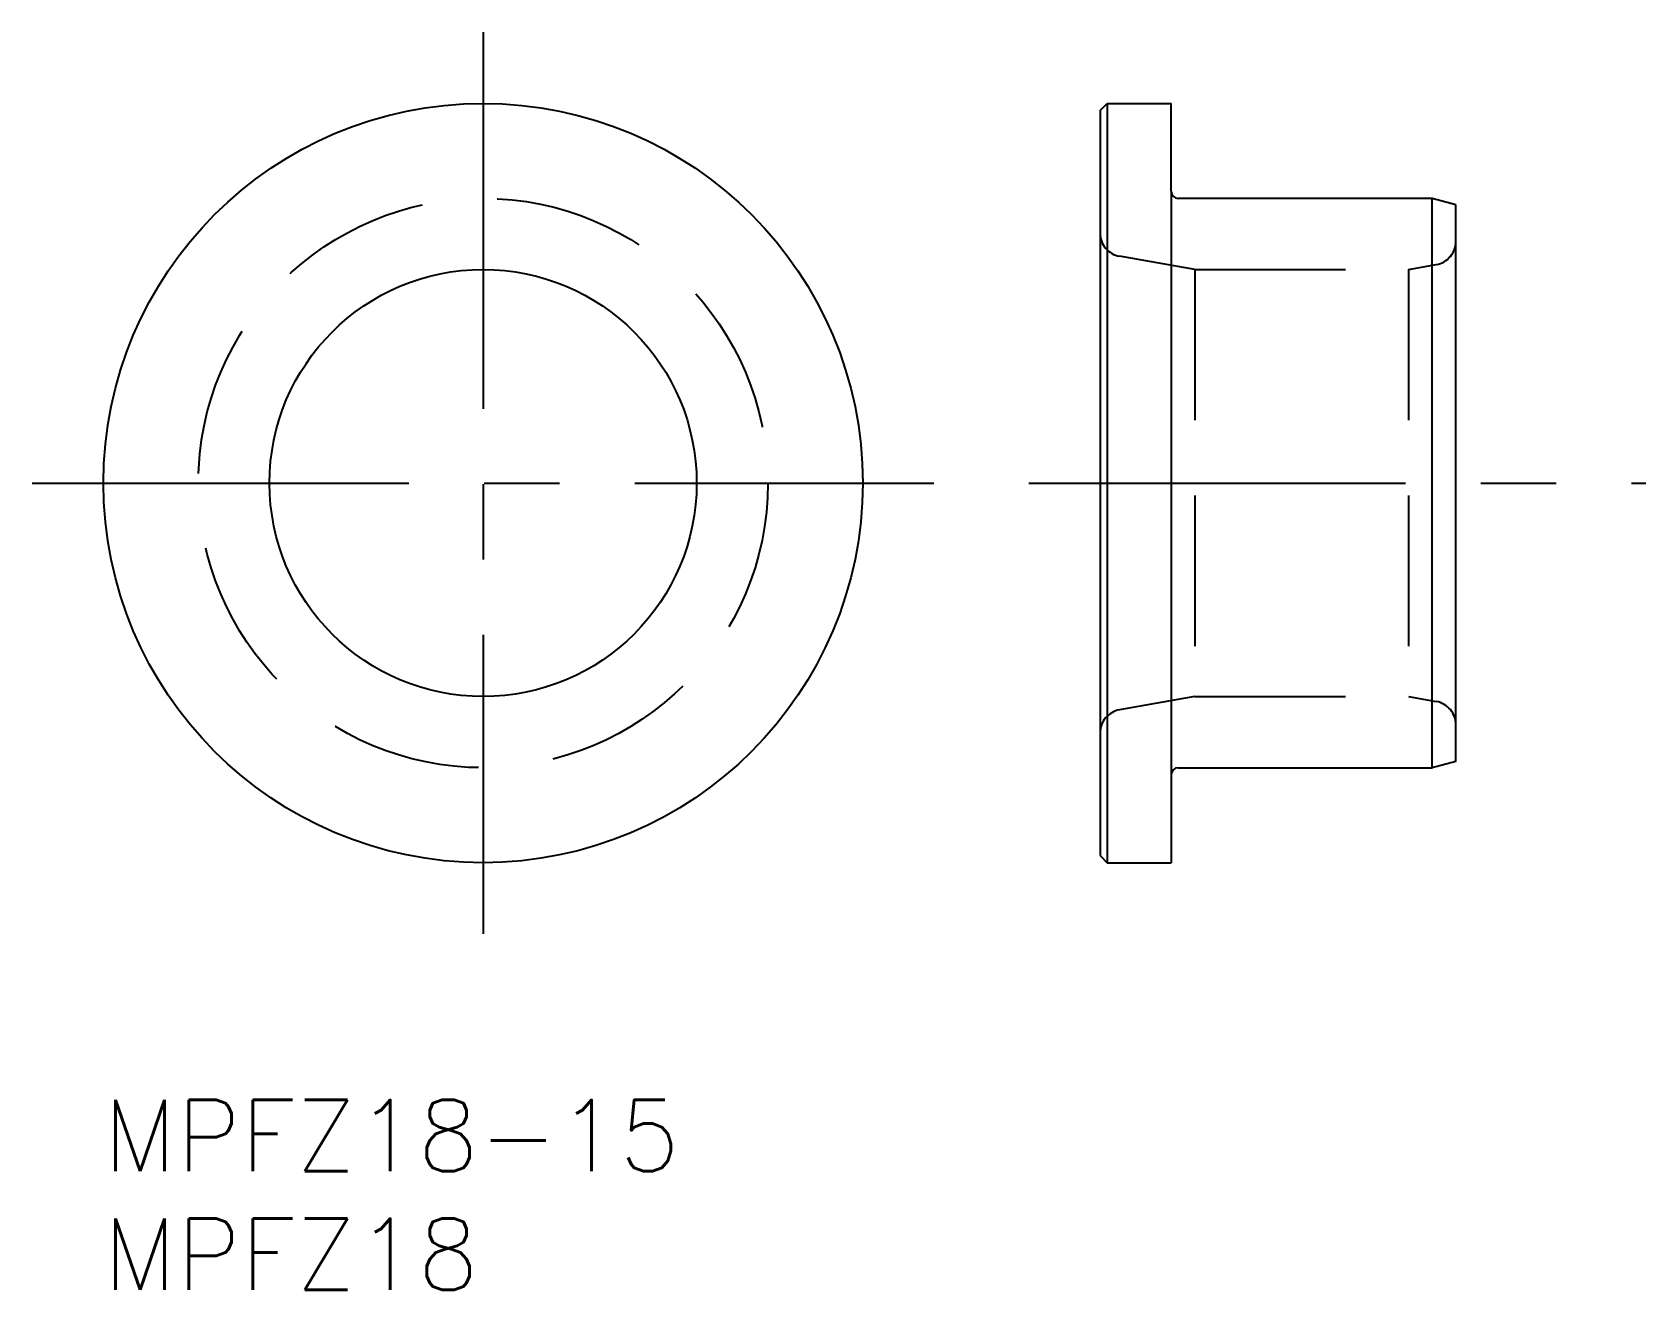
# Model space of a CAD drawing. Extents: x -3 to 65, y -8 to 45.
import ezdxf

# ---------------------------------------------------------------- set-up
doc = ezdxf.new("R2010")
doc.units = 0
doc.header["$LTSCALE"] = 0.5
doc.linetypes.add('CENTER', pattern=[50.8, 31.75, -6.35, 6.35, -6.35])
doc.linetypes.add('DASHED', pattern=[19.05, 12.7, -6.35])
for name, color, linetype in [('MSM_CENTER', 1, 'CENTER'), ('MSM_CONTINUOUS', 7, 'CONTINUOUS'), ('MSM_DASHED', 4, 'DASHED'), ('MSM_PART_NUMBER', 7, 'CONTINUOUS')]:
    doc.layers.add(name, color=color, linetype=linetype)
doc.styles.get("Standard").update_dxf_attribs({"font": 'txt.shx', "height": 3, "bigfont": 'bigfont.shx'})

# ---------------------------------------------------------------- blocks, each defined once
blk = doc.blocks.new('*U23')
at = {"layer": 'MSM_PART_NUMBER'}
blk.add_text('MPFZ18-15', height=3, dxfattribs=at).set_placement((0, -3))
blk = doc.blocks.new('*U24')
at = {"layer": 'MSM_PART_NUMBER'}
blk.add_text('MPFZ18', height=3, dxfattribs=at).set_placement((0, -8))

msp = doc.modelspace()

# ---------------------------------------------------------------- linework, layer by layer
at = {"layer": 'MSM_CENTER'}
for p, q in [((16, 45), (16, 7)), ((-3, 26), (35, 26)), ((39, 26), (65, 26))]:
    msp.add_line(p, q, dxfattribs=at)
at = {"layer": 'MSM_CONTINUOUS'}
for p, q in [((42, 41.7), (42.3, 42)), ((42, 41.7), (42, 10.3)), ((42.3, 42), (42.3, 10)), ((42.3, 42), (45, 42)), ((45, 38.3), (45, 42)), ((45, 38.3), (45, 13.7)), ((56, 38), (45.3, 38)), ((57, 37.732), (56, 38)), ((56, 14), (56, 38)), ((57, 14.268), (57, 37.732)), ((45, 13.7), (45, 10)), ((45.3, 14), (56, 14)), ((57, 14.268), (56, 14)), ((42, 10.3), (42.3, 10)), ((42.3, 10), (45, 10))]:
    msp.add_line(p, q, dxfattribs=at)
for radius in [16, 9]:
    msp.add_circle((16, 26), radius, dxfattribs=at)
for centre, start, end in [((45.3, 38.3), 180, 270), ((45.3, 13.7), 90, 180)]:
    msp.add_arc(centre, 0.3, start, end, dxfattribs=at)
at = {"layer": 'MSM_DASHED'}
for p, q in [((46, 35), (42.826, 35.56)), ((46, 35), (55, 35)), ((46, 35), (46, 17)), ((55, 35), (56.174, 35.207)), ((55, 35), (55, 17)), ((46, 17), (42.826, 16.44)), ((46, 17), (55, 17)), ((55, 17), (56.174, 16.793))]:
    msp.add_line(p, q, dxfattribs=at)
msp.add_circle((16, 26), 12, dxfattribs=at)
for centre, start, end in [((43, 36.544), 180, 260), ((56, 36.192), 280, 0), ((43, 15.456), 100, 180), ((56, 15.808), 0, 80)]:
    msp.add_arc(centre, 1, start, end, dxfattribs=at)

# ---------------------------------------------------------------- block references
at = {"layer": 'MSM_CONTINUOUS'}
for name in ['*U23', '*U24']:
    msp.add_blockref(name, (0, 0), dxfattribs=at)

doc.saveas('drawing.dxf')
